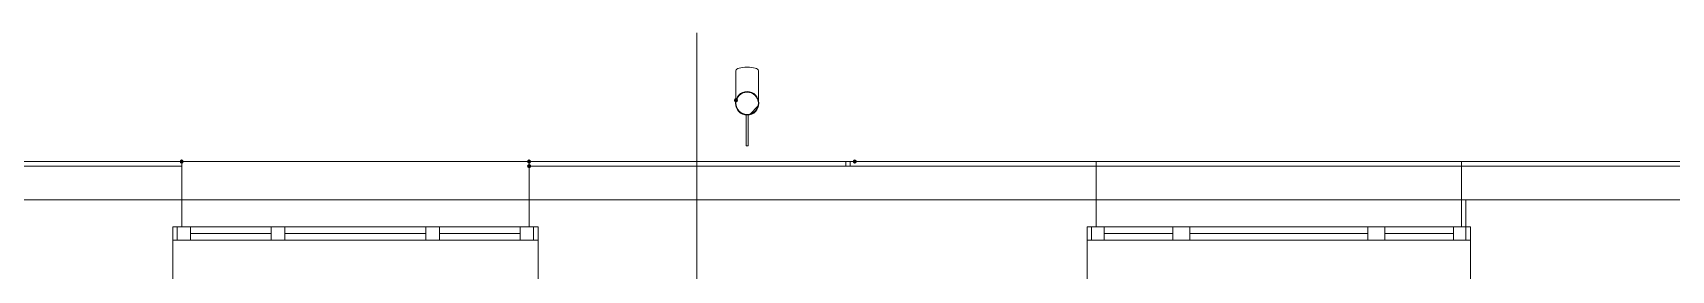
# Model space of a CAD drawing. Header units: millimetres. Extents: x -546 to 1681, y -650 to 1730.
# Drawn here: x 375.6 to 448.7, y 490.9 to 501.5 of the extents above; entities that cross this region are included whole.
import ezdxf

# ---------------------------------------------------------------- set-up
doc = ezdxf.new("R2010")
doc.units = ezdxf.units.MM

msp = doc.modelspace()

# ---------------------------------------------------------------- hatches: boundary and pattern name
h = msp.add_hatch(color=7)
h.dxf.hatch_style = 2
h.paths.add_polyline_path([(406.837, 498.478), (406.863, 498.414), (406.927, 498.388), (406.99, 498.414), (407.017, 498.478), (407.017, 498.49), (406.99, 498.553), (406.927, 498.58), (406.863, 498.553), (406.837, 498.49)])
h = msp.add_hatch(color=7)
h.dxf.hatch_style = 2
h.paths.add_polyline_path([(382.284, 495.758), (382.257, 495.821), (382.194, 495.848), (382.13, 495.821), (382.104, 495.758), (382.104, 495.748), (382.13, 495.684), (382.194, 495.658), (382.257, 495.684), (382.284, 495.748)])
h = msp.add_hatch(color=7)
h.dxf.hatch_style = 2
h.paths.add_polyline_path([(397.784, 495.758), (397.757, 495.821), (397.694, 495.848), (397.63, 495.821), (397.604, 495.758), (397.604, 495.748), (397.63, 495.684), (397.694, 495.658), (397.757, 495.684), (397.784, 495.748)])
h = msp.add_hatch(color=7)
h.dxf.hatch_style = 2
h.paths.add_polyline_path([(412.137, 495.748), (412.163, 495.684), (412.227, 495.658), (412.29, 495.684), (412.317, 495.748), (412.317, 495.758), (412.29, 495.821), (412.227, 495.848), (412.163, 495.821), (412.137, 495.758)])
h = msp.add_hatch(color=7)
h.dxf.hatch_style = 2
h.paths.add_polyline_path([(397.704, 495.458), (397.767, 495.484), (397.794, 495.548), (397.767, 495.611), (397.704, 495.638), (397.694, 495.638), (397.63, 495.611), (397.604, 495.548), (397.63, 495.484), (397.694, 495.458)])

# ---------------------------------------------------------------- linework, layer by layer
at = {"color": 7, "lineweight": 0}
for points in [[(405.173, 197.821), (405.173, 501.492)], [(406.927, 499.808), (406.937, 499.84), (406.966, 499.868), (407.012, 499.895), (407.073, 499.917), (407.147, 499.936), (407.232, 499.95), (407.326, 499.959), (407.427, 499.962)], [(406.927, 499.809), (406.927, 499.384)], [(406.927, 499.36), (406.927, 499.384)], [(406.927, 499.304), (406.927, 499.36)], [(407.427, 499.962), (407.527, 499.959), (407.621, 499.95), (407.706, 499.936), (407.78, 499.917), (407.841, 499.895), (407.887, 499.868), (407.916, 499.84), (407.927, 499.808)], [(407.927, 499.384), (407.927, 499.809)], [(407.927, 499.384), (407.927, 499.327)], [(407.927, 499.327), (407.927, 499.272)], [(407.427, 497.828), (407.322, 497.838), (407.224, 497.868), (407.136, 497.916), (407.059, 497.98), (406.995, 498.056), (406.948, 498.145), (406.917, 498.243), (406.907, 498.348), (406.917, 498.452), (406.948, 498.55), (406.995, 498.638), (407.059, 498.715), (407.136, 498.779), (407.224, 498.827), (407.322, 498.857), (407.427, 498.868)], [(406.927, 499.249), (406.927, 499.304)], [(406.927, 499.194), (406.927, 499.249)], [(406.927, 499.141), (406.927, 499.194)], [(406.927, 499.088), (406.927, 499.141)], [(406.927, 499.037), (406.927, 499.088)], [(406.927, 498.987), (406.927, 499.037)], [(406.927, 498.939), (406.927, 498.987)], [(406.927, 498.892), (406.927, 498.939)], [(406.927, 498.846), (406.927, 498.892)], [(407.427, 497.848), (407.326, 497.858), (407.232, 497.887), (407.147, 497.933), (407.073, 497.994), (407.012, 498.068), (406.966, 498.153), (406.937, 498.247), (406.927, 498.348), (406.937, 498.448), (406.966, 498.542), (407.012, 498.627), (407.073, 498.701), (407.147, 498.762), (407.232, 498.808), (407.326, 498.837), (407.427, 498.848)], [(406.927, 498.802), (406.927, 498.846)], [(406.927, 498.76), (406.927, 498.802)], [(406.927, 498.72), (406.927, 498.76)], [(406.927, 498.681), (406.927, 498.72)], [(406.927, 498.644), (406.927, 498.681)], [(406.927, 498.61), (406.927, 498.644)], [(406.927, 498.577), (406.927, 498.61)], [(407.427, 498.868), (407.531, 498.857), (407.629, 498.827), (407.717, 498.779), (407.794, 498.715), (407.858, 498.638), (407.906, 498.55), (407.936, 498.452), (407.947, 498.348), (407.936, 498.243), (407.906, 498.145), (407.858, 498.056), (407.794, 497.98), (407.717, 497.916), (407.629, 497.868), (407.531, 497.838), (407.427, 497.828)], [(407.427, 498.848), (407.527, 498.837), (407.621, 498.808), (407.706, 498.762), (407.78, 498.701), (407.841, 498.627), (407.887, 498.542), (407.916, 498.448), (407.927, 498.348), (407.916, 498.247), (407.887, 498.153), (407.841, 498.068), (407.78, 497.994), (407.706, 497.933), (407.621, 497.887), (407.527, 497.858), (407.427, 497.848)], [(407.927, 499.272), (407.927, 499.217)], [(407.927, 499.217), (407.927, 499.163)], [(407.927, 499.163), (407.927, 499.11)], [(407.927, 499.11), (407.927, 499.058)], [(407.927, 499.058), (407.927, 499.008)], [(407.927, 499.008), (407.927, 498.959)], [(407.927, 498.959), (407.927, 498.911)], [(407.927, 498.911), (407.927, 498.865)], [(407.927, 498.865), (407.927, 498.821)], [(407.927, 498.821), (407.927, 498.778)], [(407.927, 498.778), (407.927, 498.736)], [(407.927, 498.736), (407.927, 498.697)], [(407.927, 498.697), (407.927, 498.659)], [(407.927, 498.659), (407.927, 498.624)], [(407.927, 498.624), (407.927, 498.59)], [(406.927, 498.546), (406.927, 498.577)], [(406.927, 498.517), (406.927, 498.546)], [(406.927, 498.49), (406.927, 498.517)], [(407.569, 497.88), (407.905, 498.216)], [(407.927, 498.59), (407.927, 498.558)], [(407.927, 498.558), (407.927, 498.529)], [(407.927, 498.529), (407.927, 498.501)], [(407.927, 498.501), (407.927, 498.478)], [(407.377, 497.839), (407.377, 496.448)], [(407.477, 496.448), (407.477, 497.839)], [(407.377, 496.448), (407.477, 496.448)], [(382.194, 495.758), (362.577, 495.758)], [(382.194, 495.748), (362.577, 495.748)], [(382.194, 495.758), (397.694, 495.758)], [(382.194, 495.748), (397.694, 495.748)], [(382.194, 494.048), (382.194, 495.748)], [(412.227, 495.758), (397.694, 495.758)], [(397.694, 495.748), (397.694, 494.048)], [(397.694, 495.748), (422.996, 495.748)], [(411.827, 495.548), (411.827, 495.748)], [(412.027, 495.548), (412.027, 495.748)], [(422.996, 495.748), (439.296, 495.748)], [(422.996, 494.048), (422.996, 495.748)], [(452.073, 495.748), (439.296, 495.748)], [(439.296, 494.048), (439.296, 495.748)], [(362.577, 495.548), (382.194, 495.548)], [(397.704, 495.548), (412.027, 495.548)], [(412.027, 495.548), (422.996, 495.548)], [(439.296, 495.548), (422.996, 495.548)], [(452.073, 495.548), (439.296, 495.548)], [(362.577, 494.048), (382.194, 494.048)], [(382.194, 494.048), (397.694, 494.048)], [(382.194, 494.048), (382.194, 492.848)], [(397.694, 494.048), (422.996, 494.048)], [(397.694, 494.048), (397.694, 492.848)], [(422.996, 494.048), (439.296, 494.048)], [(422.996, 494.048), (422.996, 492.848)], [(439.296, 494.048), (452.073, 494.048)], [(439.296, 494.048), (439.296, 492.848)], [(439.496, 492.848), (439.496, 494.048)], [(381.794, 492.248), (381.794, 492.848)], [(381.794, 492.848), (382.594, 492.848)], [(381.794, 492.848), (381.794, 492.248)], [(382.594, 492.848), (381.794, 492.848)], [(381.994, 492.248), (381.994, 492.848)], [(382.594, 492.848), (382.594, 492.248)], [(382.594, 492.848), (386.194, 492.848)], [(386.194, 492.248), (386.194, 492.848)], [(386.194, 492.848), (386.794, 492.848)], [(386.794, 492.848), (386.194, 492.848)], [(386.794, 492.848), (386.794, 492.248)], [(386.794, 492.848), (393.094, 492.848)], [(393.094, 492.248), (393.094, 492.848)], [(393.094, 492.848), (393.694, 492.848)], [(393.694, 492.848), (393.094, 492.848)], [(393.694, 492.848), (393.694, 492.248)], [(393.694, 492.848), (397.294, 492.848)], [(397.294, 492.848), (397.294, 492.248)], [(398.094, 492.848), (397.294, 492.848)], [(398.094, 492.848), (397.294, 492.848)], [(397.894, 492.248), (397.894, 492.848)], [(398.094, 492.248), (398.094, 492.848)], [(398.094, 492.248), (398.094, 492.848)], [(422.596, 492.248), (422.596, 492.848)], [(422.596, 492.848), (423.356, 492.848)], [(422.596, 492.848), (422.596, 492.248)], [(423.356, 492.848), (422.596, 492.848)], [(422.796, 492.248), (422.796, 492.848)], [(423.356, 492.848), (423.356, 492.248)], [(423.356, 492.848), (426.416, 492.848)], [(426.416, 492.248), (426.416, 492.848)], [(426.416, 492.848), (427.176, 492.848)], [(427.176, 492.848), (426.416, 492.848)], [(427.176, 492.848), (427.176, 492.248)], [(427.176, 492.848), (435.116, 492.848)], [(435.116, 492.248), (435.116, 492.848)], [(435.116, 492.848), (435.876, 492.848)], [(435.876, 492.848), (435.116, 492.848)], [(435.876, 492.848), (435.876, 492.248)], [(435.876, 492.848), (438.936, 492.848)], [(438.936, 492.848), (438.936, 492.248)], [(439.696, 492.848), (438.936, 492.848)], [(439.696, 492.848), (438.936, 492.848)], [(439.496, 492.248), (439.496, 492.848)], [(439.696, 492.248), (439.696, 492.848)], [(439.696, 492.248), (439.696, 492.848)], [(381.794, 488.948), (381.794, 492.248)], [(382.594, 492.248), (381.794, 492.248)], [(381.794, 492.248), (382.594, 492.248)], [(382.594, 492.548), (386.194, 492.548)], [(386.194, 492.248), (382.594, 492.248)], [(386.794, 492.248), (386.194, 492.248)], [(386.194, 492.248), (386.794, 492.248)], [(386.794, 492.548), (393.094, 492.548)], [(393.094, 492.248), (386.794, 492.248)], [(393.694, 492.248), (393.094, 492.248)], [(393.094, 492.248), (393.694, 492.248)], [(393.694, 492.548), (397.294, 492.548)], [(397.294, 492.248), (393.694, 492.248)], [(397.294, 492.248), (398.094, 492.248)], [(397.294, 492.248), (398.094, 492.248)], [(398.094, 492.248), (398.094, 488.948)], [(422.596, 488.948), (422.596, 492.248)], [(423.356, 492.248), (422.596, 492.248)], [(422.596, 492.248), (423.356, 492.248)], [(423.356, 492.548), (426.416, 492.548)], [(426.416, 492.248), (423.356, 492.248)], [(427.176, 492.248), (426.416, 492.248)], [(426.416, 492.248), (427.176, 492.248)], [(427.176, 492.548), (435.116, 492.548)], [(435.116, 492.248), (427.176, 492.248)], [(435.876, 492.248), (435.116, 492.248)], [(435.116, 492.248), (435.876, 492.248)], [(435.876, 492.548), (438.936, 492.548)], [(438.936, 492.248), (435.876, 492.248)], [(438.936, 492.248), (439.696, 492.248)], [(438.936, 492.248), (439.696, 492.248)], [(439.696, 488.948), (439.696, 492.248)], [(439.696, 492.248), (439.696, 488.848)]]:
    msp.add_lwpolyline(points, dxfattribs=at)

doc.saveas('drawing.dxf')
